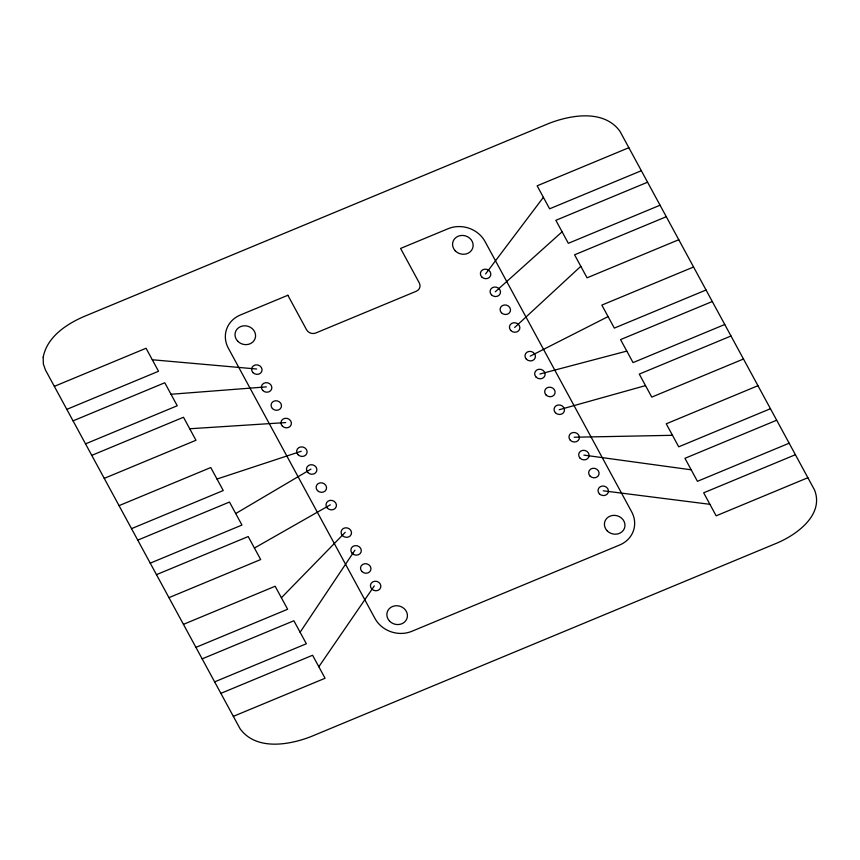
<?xml version="1.0" encoding="UTF-8"?>
<svg xmlns="http://www.w3.org/2000/svg" width="860" height="860" viewBox="0 0 860 860"><rect width="100%" height="100%" fill="white"/><g stroke="black" fill="none" stroke-linecap="round" stroke-linejoin="round"><path stroke-width="1.29" d="M300.108 632.261L354.933 550.196M318.823 666.758L374.304 585.896M485.599 273.921L543.38 197.316M281.392 597.754L345.247 532.329M514.656 327.488L580.812 266.32M495.296 291.787L562.096 231.813M235.715 513.549L310.954 469.119M254.431 548.046L330.315 504.82M530.212 356.147L608.084 316.598M54.373 386.344L146.06 348.257L158.53 371.262L66.822 409.36M628.821 147.726L537.145 185.814L549.615 208.808L641.334 170.721M73.057 420.862L164.776 382.764L177.246 405.759L85.538 443.857M647.58 182.213L555.861 220.31L568.331 243.315L660.05 205.218M91.773 455.359L183.492 417.261L195.962 440.266L104.254 478.364M666.296 216.72L574.577 254.818L587.058 277.823L678.766 239.725M119.088 505.626L210.764 467.539L223.245 490.544L131.526 528.642M693.525 267.019L601.85 305.096L614.33 328.101L706.038 290.003M137.761 540.144L229.48 502.046L241.961 525.052L150.242 563.149M712.284 301.505L620.565 339.603L633.046 362.598L724.754 324.5M156.477 574.652L248.196 536.554L260.677 559.548L168.958 597.646M731 336.002L639.281 374.1L651.762 397.105L743.481 359.007M183.481 624.338L275.157 586.251L287.638 609.256L195.919 647.354M757.918 385.721L666.242 423.808L678.723 446.813L770.442 408.715M202.154 658.857L293.873 620.759L306.353 643.764L214.634 681.862M776.677 420.217L684.958 458.305L697.438 481.31L789.158 443.212M220.869 693.353L312.588 655.255L325.069 678.26L233.35 716.358M795.392 454.714L703.673 492.812L716.154 515.817L807.873 477.719M217 479.041L301.258 451.253M559.269 409.715L645.516 385.602M539.897 374.014L626.8 351.095M171.011 394.267L266.342 386.882M189.727 428.764L285.713 422.582M574.19 437.235L672.477 435.31M152.295 359.76L256.656 369.015M603.247 490.802L709.909 504.315M583.886 455.101L691.193 469.807M43.194 357.126L43.344 364.027L45.44 369.961L240.037 728.689C256.065 750.845 289.196 745.147 311.309 736.482L776.397 543.305C796.424 535.017 824.364 514.904 814.56 490.039L619.963 131.311C603.935 109.156 570.803 114.853 548.691 123.517L83.603 316.695C66.059 324.36 47.074 337.055 43.194 357.126M287.853 295.27L240.316 315.018A27.649 24.918 16.3 0 0 228.341 348.182L374.949 618.447A27.649 24.918 16.3 0 0 411.875 631.294L619.684 544.982A27.649 24.918 16.3 0 0 631.659 511.818L485.051 241.552A27.649 24.918 16.3 0 0 448.125 228.706L400.588 248.443L419.304 282.951A6.912 6.224 16.3 0 1 416.304 291.239L315.803 332.992A6.912 6.224 16.3 0 1 306.568 329.778L287.853 295.27M481.718 276.92A5.268 4.741 16.3 0 0 490.576 275.651A5.268 4.741 16.3 0 0 484.513 269.191A5.268 4.741 16.3 0 0 481.718 276.92M455.209 250.765A10.374 9.342 16.3 0 0 472.645 248.26A10.374 9.342 16.3 0 0 460.702 235.532A10.374 9.342 16.3 0 0 455.209 250.765M237.65 341.13A10.374 9.342 16.3 0 0 255.087 338.625A10.374 9.342 16.3 0 0 243.154 325.897A10.374 9.342 16.3 0 0 237.65 341.13M389.505 621.06A10.374 9.342 16.3 0 0 406.941 618.555A10.374 9.342 16.3 0 0 394.998 605.827A10.374 9.342 16.3 0 0 389.505 621.06M607.053 530.695A10.374 9.342 16.3 0 0 624.489 528.19A10.374 9.342 16.3 0 0 612.557 515.462A10.374 9.342 16.3 0 0 607.053 530.695M298.022 454.682A5.268 4.741 16.3 0 0 306.869 453.37A5.268 4.741 16.3 0 0 300.774 446.931A5.268 4.741 16.3 0 0 298.022 454.682M352.235 553.41A5.268 4.741 16.3 0 0 361.071 552.088A5.268 4.741 16.3 0 0 354.976 545.659A5.268 4.741 16.3 0 0 352.235 553.41M342.441 535.576A5.268 4.741 16.3 0 0 351.288 534.264A5.268 4.741 16.3 0 0 345.193 527.836A5.268 4.741 16.3 0 0 342.441 535.576M361.888 571.491A5.268 4.741 16.3 0 0 370.735 570.18A5.268 4.741 16.3 0 0 364.64 563.741A5.268 4.741 16.3 0 0 361.888 571.491M371.789 589.025A5.268 4.741 16.3 0 0 380.625 587.713A5.268 4.741 16.3 0 0 374.53 581.274A5.268 4.741 16.3 0 0 371.789 589.025M262.762 390.462A5.268 4.741 16.3 0 0 271.609 389.139A5.268 4.741 16.3 0 0 265.514 382.711A5.268 4.741 16.3 0 0 262.762 390.462M272.426 408.543A5.268 4.741 16.3 0 0 281.263 407.231A5.268 4.741 16.3 0 0 275.168 400.792A5.268 4.741 16.3 0 0 272.426 408.543M282.317 426.076A5.268 4.741 16.3 0 0 291.164 424.765A5.268 4.741 16.3 0 0 285.068 418.325A5.268 4.741 16.3 0 0 282.317 426.076M252.98 372.627A5.268 4.741 16.3 0 0 261.816 371.316A5.268 4.741 16.3 0 0 255.721 364.887A5.268 4.741 16.3 0 0 252.98 372.627M307.815 472.505A5.268 4.741 16.3 0 0 316.652 471.194A5.268 4.741 16.3 0 0 310.557 464.755A5.268 4.741 16.3 0 0 307.815 472.505M317.469 490.587A5.268 4.741 16.3 0 0 326.316 489.275A5.268 4.741 16.3 0 0 320.221 482.847A5.268 4.741 16.3 0 0 317.469 490.587M327.37 508.12A5.268 4.741 16.3 0 0 336.206 506.809A5.268 4.741 16.3 0 0 330.111 500.38A5.268 4.741 16.3 0 0 327.37 508.12M599.366 493.801A5.268 4.741 16.3 0 0 608.213 492.533A5.268 4.741 16.3 0 0 602.161 486.072A5.268 4.741 16.3 0 0 599.366 493.801M590.003 476.042A5.268 4.741 16.3 0 0 598.85 474.774A5.268 4.741 16.3 0 0 592.798 468.313A5.268 4.741 16.3 0 0 590.003 476.042M570.309 440.234A5.268 4.741 16.3 0 0 579.167 438.965A5.268 4.741 16.3 0 0 573.104 432.505A5.268 4.741 16.3 0 0 570.309 440.234M580.005 458.1A5.268 4.741 16.3 0 0 588.853 456.832A5.268 4.741 16.3 0 0 582.79 450.371A5.268 4.741 16.3 0 0 580.005 458.1M555.388 412.714A5.268 4.741 16.3 0 0 564.235 411.445A5.268 4.741 16.3 0 0 558.172 404.985A5.268 4.741 16.3 0 0 555.388 412.714M546.025 394.966A5.268 4.741 16.3 0 0 554.872 393.687A5.268 4.741 16.3 0 0 548.809 387.226A5.268 4.741 16.3 0 0 546.025 394.966M536.016 377.024A5.268 4.741 16.3 0 0 544.875 375.745A5.268 4.741 16.3 0 0 538.812 369.284A5.268 4.741 16.3 0 0 536.016 377.024M526.331 359.158A5.268 4.741 16.3 0 0 535.178 357.878A5.268 4.741 16.3 0 0 529.115 351.417A5.268 4.741 16.3 0 0 526.331 359.158M510.775 330.487A5.268 4.741 16.3 0 0 519.634 329.208A5.268 4.741 16.3 0 0 513.571 322.758A5.268 4.741 16.3 0 0 510.775 330.487M501.412 312.728A5.268 4.741 16.3 0 0 510.27 311.46A5.268 4.741 16.3 0 0 504.207 304.999A5.268 4.741 16.3 0 0 501.412 312.728M491.415 294.786A5.268 4.741 16.3 0 0 500.262 293.518A5.268 4.741 16.3 0 0 494.199 287.057A5.268 4.741 16.3 0 0 491.415 294.786"/></g></svg>
